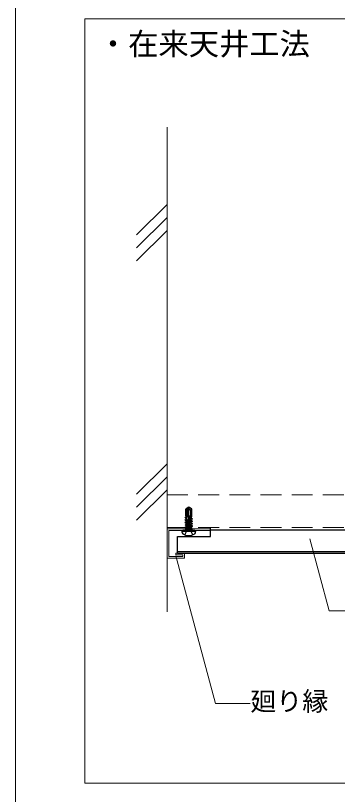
# Model space of a CAD drawing. Units: millimetres on the paper, with parts at other scales. Extents: x -195 to 195, y -140 to 138.
# Drawn here: x -195 to -176.41, y -116.16 to -71.1 of the extents above; entities that cross this region are included whole.
import ezdxf
from ezdxf.enums import TextEntityAlignment as Align

# ---------------------------------------------------------------- set-up
doc = ezdxf.new("R2010")
doc.units = ezdxf.units.MM
doc.linetypes.add('DASHED1', pattern=[1.8, 1.2, -0.6])
for name, color, linetype, lineweight in [('4-3_クロスジョイナー', 2, 'Continuous', 25), ('4-4_野縁', 4, 'DASHED1', 9), ('4-6_文字・矢印', 7, 'Continuous', 18), ('4-9_躯体他', 4, 'Continuous', 9), ('4-B_補強金具・金具・その他', 3, 'Continuous', 18), ('4-C_ビス・アンカーボルト・強調図形', 2, 'Continuous', 25), ('F-3_クロスジョイナー', 3, 'Continuous', 18)]:
    doc.layers.add(name, color=color, linetype=linetype, lineweight=lineweight)
doc.styles.add('ＭＳ ゴシック', font='')
doc.styles.get('ＭＳ ゴシック').set_extended_font_data('MS Gothic')

msp = doc.modelspace()

# ---------------------------------------------------------------- linework, layer by layer
at = {"layer": '4-3_クロスジョイナー'}
for p, q in [((-183.75, -100.847), (-147.226, -100.847)), ((-185.65, -102.097), (-147.226, -102.097)), ((-185.65, -102.197), (-147.226, -102.197))]:
    msp.add_line(p, q, dxfattribs=at)
msp.add_lwpolyline([(-185.65, -102.197), (-185.65, -101.247), (-183.75, -101.247), (-183.75, -100.727)], dxfattribs=at)
at = {"layer": '4-4_野縁'}
for p, q in [((-186.25, -98.827), (-186.25, -100.727)), ((-186.25, -98.827), (-147.226, -98.827)), ((-186.25, -100.727), (-147.226, -100.727))]:
    msp.add_line(p, q, dxfattribs=at)
at = {"layer": '4-6_文字・矢印'}
for p, q in [((-178, -101.38), (-176.888, -105.53)), ((-185.741, -102.356), (-183.452, -110.899)), ((-176.888, -105.53), (-174.879, -105.53)), ((-183.452, -110.899), (-181.443, -110.899))]:
    msp.add_line(p, q, dxfattribs=at)
at = {"layer": '4-9_躯体他'}
for p, q in [((-186.25, -77.565), (-186.25, -105.6)), ((-188.018, -83.797), (-186.25, -82.03)), ((-188.018, -84.547), (-186.25, -82.78)), ((-188.018, -85.297), (-186.25, -83.53)), ((-188.018, -98.797), (-186.25, -97.03)), ((-188.018, -99.547), (-186.25, -97.78)), ((-188.018, -100.297), (-186.25, -98.53))]:
    msp.add_line(p, q, dxfattribs=at)
at = {"layer": '4-B_補強金具・金具・その他'}
for p, q in [((-186.25, -100.797), (-183.75, -100.797)), ((-186.15, -100.897), (-183.75, -100.897)), ((-186.15, -100.897), (-186.15, -102.397)), ((-183.75, -100.797), (-183.75, -100.897)), ((-185.75, -102.197), (-185.25, -102.197)), ((-185.75, -102.197), (-185.75, -102.297)), ((-185.25, -102.197), (-185.25, -102.497)), ((-186.15, -102.397), (-185.35, -102.397)), ((-185.75, -102.297), (-185.35, -102.297)), ((-185.35, -102.297), (-185.35, -102.397))]:
    msp.add_line(p, q, dxfattribs=at)
msp.add_lwpolyline([(-186.25, -100.797), (-186.25, -102.497), (-185.25, -102.497)], dxfattribs=at)
at = {"layer": '4-C_ビス・アンカーボルト・強調図形'}
for p, q in [((-185.036, -99.555), (-185.17, -99.649)), ((-185, -99.547), (-185.036, -99.555)), ((-185.036, -99.555), (-185.009, -99.597)), ((-185.009, -99.597), (-185, -99.547)), ((-184.99, -99.592), (-185, -99.547)), ((-185.17, -100.047), (-185.17, -99.649)), ((-185.12, -99.675), (-185.17, -99.649)), ((-185.009, -99.597), (-185.12, -99.675)), ((-185.12, -99.675), (-185.12, -100.097)), ((-185.09, -99.738), (-185.009, -99.597)), ((-185.09, -99.738), (-185.09, -100.097)), ((-185.005, -99.688), (-185.02, -99.714)), ((-185.02, -99.714), (-185.02, -100.24)), ((-184.929, -99.677), (-184.936, -99.673)), ((-184.89, -99.753), (-184.89, -100.047)), ((-184.855, -99.672), (-184.83, -99.649)), ((-184.83, -100.047), (-184.83, -99.649)), ((-185.21, -100.277), (-185.15, -100.243)), ((-185.21, -100.277), (-185.11, -100.26)), ((-185.21, -100.287), (-185.109, -100.27)), ((-185.21, -100.287), (-185.21, -100.277)), ((-185.21, -100.287), (-185.15, -100.322)), ((-185.21, -100.428), (-184.79, -100.358)), ((-185.21, -100.418), (-185.15, -100.384)), ((-185.21, -100.428), (-185.21, -100.418)), ((-185.21, -100.428), (-185.15, -100.463)), ((-185.2, -100.152), (-185.192, -100.126)), ((-185.2, -100.152), (-185.117, -100.139)), ((-185.2, -100.152), (-185.15, -100.181)), ((-185.192, -100.126), (-185.15, -100.102)), ((-185.192, -100.126), (-185.118, -100.109)), ((-185.17, -100.047), (-185.142, -100.047)), ((-185.15, -100.102), (-185.15, -100.047)), ((-185.139, -100.099), (-185.15, -100.102)), ((-185.15, -100.181), (-185.134, -100.177)), ((-185.15, -100.243), (-185.15, -100.181)), ((-185.131, -100.238), (-185.15, -100.243)), ((-184.85, -100.313), (-185.15, -100.384)), ((-185.15, -100.322), (-185.127, -100.316)), ((-185.15, -100.384), (-185.15, -100.322)), ((-185.15, -100.463), (-184.85, -100.392)), ((-184.85, -100.454), (-185.15, -100.525)), ((-185.15, -100.525), (-185.15, -100.463)), ((-185.142, -100.047), (-185.139, -100.099)), ((-184.981, -100.097), (-185.139, -100.097)), ((-185.118, -100.109), (-185.139, -100.099)), ((-185.134, -100.177), (-185.117, -100.139)), ((-185.134, -100.177), (-185.131, -100.238)), ((-185.11, -100.26), (-185.131, -100.238)), ((-185.127, -100.316), (-185.109, -100.27)), ((-185.127, -100.316), (-185.125, -100.341)), ((-185.118, -100.109), (-185.117, -100.139)), ((-185.11, -100.26), (-185.109, -100.27)), ((-184.968, -100.047), (-185.043, -100.327)), ((-185.035, -100.295), (-184.85, -100.251)), ((-185.035, -100.295), (-185.003, -100.252)), ((-184.85, -100.172), (-185.012, -100.21)), ((-185, -100.242), (-185.012, -100.21)), ((-185.003, -100.252), (-184.79, -100.217)), ((-185, -100.242), (-185.003, -100.252)), ((-184.994, -100.144), (-184.85, -100.11)), ((-184.994, -100.144), (-184.965, -100.115)), ((-184.92, -100.047), (-184.971, -100.06)), ((-184.953, -100.07), (-184.971, -100.06)), ((-184.968, -100.047), (-184.83, -100.047)), ((-184.953, -100.07), (-184.965, -100.115)), ((-184.965, -100.115), (-184.817, -100.092)), ((-184.953, -100.07), (-184.856, -100.047)), ((-184.817, -100.092), (-184.85, -100.11)), ((-184.85, -100.172), (-184.85, -100.11)), ((-184.79, -100.217), (-184.85, -100.251)), ((-184.85, -100.313), (-184.85, -100.251)), ((-184.79, -100.358), (-184.85, -100.392)), ((-184.85, -100.454), (-184.85, -100.392)), ((-184.817, -100.092), (-184.83, -100.047)), ((-184.79, -100.217), (-184.79, -100.207)), ((-184.79, -100.358), (-184.79, -100.348)), ((-184.65, -100.897), (-185.35, -100.897)), ((-185.23, -101.135), (-185.115, -100.904)), ((-185.21, -100.569), (-184.79, -100.499)), ((-185.21, -100.559), (-185.15, -100.525)), ((-185.21, -100.569), (-185.21, -100.559)), ((-185.21, -100.569), (-185.15, -100.604)), ((-185.21, -100.897), (-185.178, -100.866)), ((-185.205, -100.697), (-185.15, -100.666)), ((-185.201, -100.716), (-185.205, -100.697)), ((-185.201, -100.716), (-184.79, -100.64)), ((-185.201, -100.716), (-185.155, -100.742)), ((-185.178, -100.866), (-184.822, -100.866)), ((-184.846, -100.739), (-185.159, -100.812)), ((-185.159, -100.812), (-185.155, -100.742)), ((-185.155, -100.742), (-184.85, -100.674)), ((-185.15, -100.604), (-184.85, -100.533)), ((-184.85, -100.595), (-185.15, -100.666)), ((-185.15, -100.666), (-185.15, -100.604)), ((-185, -100.843), (-185.115, -100.904)), ((-185, -100.843), (-184.885, -100.904)), ((-184.905, -100.817), (-184.818, -100.797)), ((-184.77, -101.135), (-184.885, -100.904)), ((-184.871, -100.817), (-184.841, -100.81)), ((-184.79, -100.499), (-184.85, -100.533)), ((-184.85, -100.595), (-184.85, -100.533)), ((-184.79, -100.64), (-184.85, -100.674)), ((-184.85, -100.676), (-184.85, -100.674)), ((-184.846, -100.739), (-184.85, -100.676)), ((-184.818, -100.797), (-184.841, -100.81)), ((-184.84, -100.817), (-184.841, -100.81)), ((-184.823, -100.817), (-184.822, -100.866)), ((-184.79, -100.897), (-184.822, -100.866)), ((-184.818, -100.797), (-184.809, -100.76)), ((-184.79, -100.499), (-184.79, -100.489)), ((-184.79, -100.64), (-184.79, -100.63)), ((-184.6, -100.947), (-185.4, -100.947)), ((-185.4, -100.947), (-185.4, -100.977)), ((-184.6, -100.947), (-184.6, -100.977))]:
    msp.add_line(p, q, dxfattribs=at)
for points in [[(-184.83, -99.649), (-184.964, -99.555), (-185, -99.547)], [(-185.21, -100.418), (-184.79, -100.348), (-184.85, -100.313)], [(-185.21, -100.559), (-184.79, -100.489), (-184.85, -100.454)], [(-185, -100.242), (-184.79, -100.207), (-184.85, -100.172)], [(-185.205, -100.697), (-184.79, -100.63), (-184.85, -100.595)], [(-184.823, -100.817), (-185.177, -100.817), (-185.178, -100.866)], [(-185.151, -100.817), (-184.809, -100.76), (-184.846, -100.739)]]:
    msp.add_lwpolyline(points, dxfattribs=at)
for centre, radius, start, end in [((-185.121, -99.621), 0.134, 330, 12.5), ((-184.964, -99.712), 0.0479, 55, 150), ((-184.859, -99.563), 0.134, 192.5, 235), ((-184.895, -99.629), 0.0594, 235, 312.8457), ((-184.982, -99.753), 0.0921, 0, 55), ((-184.78, -99.753), 0.11, 132.8457, 180), ((-185.095, -100.272), 0.075, 246.0793, 313.5446), ((-185.35, -100.947), 0.05, 90, 180), ((-184.65, -100.947), 0.05, 0, 90), ((-185.28, -100.977), 0.12, 180, 238.1092), ((-185, -100.527), 0.65, 238.1092, 301.8908), ((-184.72, -100.977), 0.12, 301.8908, 0)]:
    msp.add_arc(centre, radius, start, end, dxfattribs=at)
at = {"layer": 'F-3_クロスジョイナー'}
for p, q in [((-191, -71.29), (-2, -71.29)), ((-191, -71.29), (-191, -115.5)), ((-191, -115.5), (-2, -115.5))]:
    msp.add_line(p, q, dxfattribs=at)
msp.add_lwpolyline([(-195, 137.5), (-195, -137.5), (195, -137.5)], dxfattribs=at)

# ---------------------------------------------------------------- texts
at = {"layer": '4-6_文字・矢印', "style": 'ＭＳ ゴシック'}
for s, height, p in [('・在来天井工法', 1.283, (-190.25, -73.765)), ('廻り縁', 1.1, (-181.443, -111.649))]:
    msp.add_text(s, height=height, dxfattribs=at).set_placement(p, align=Align.BOTTOM_LEFT)

doc.saveas('drawing.dxf')
